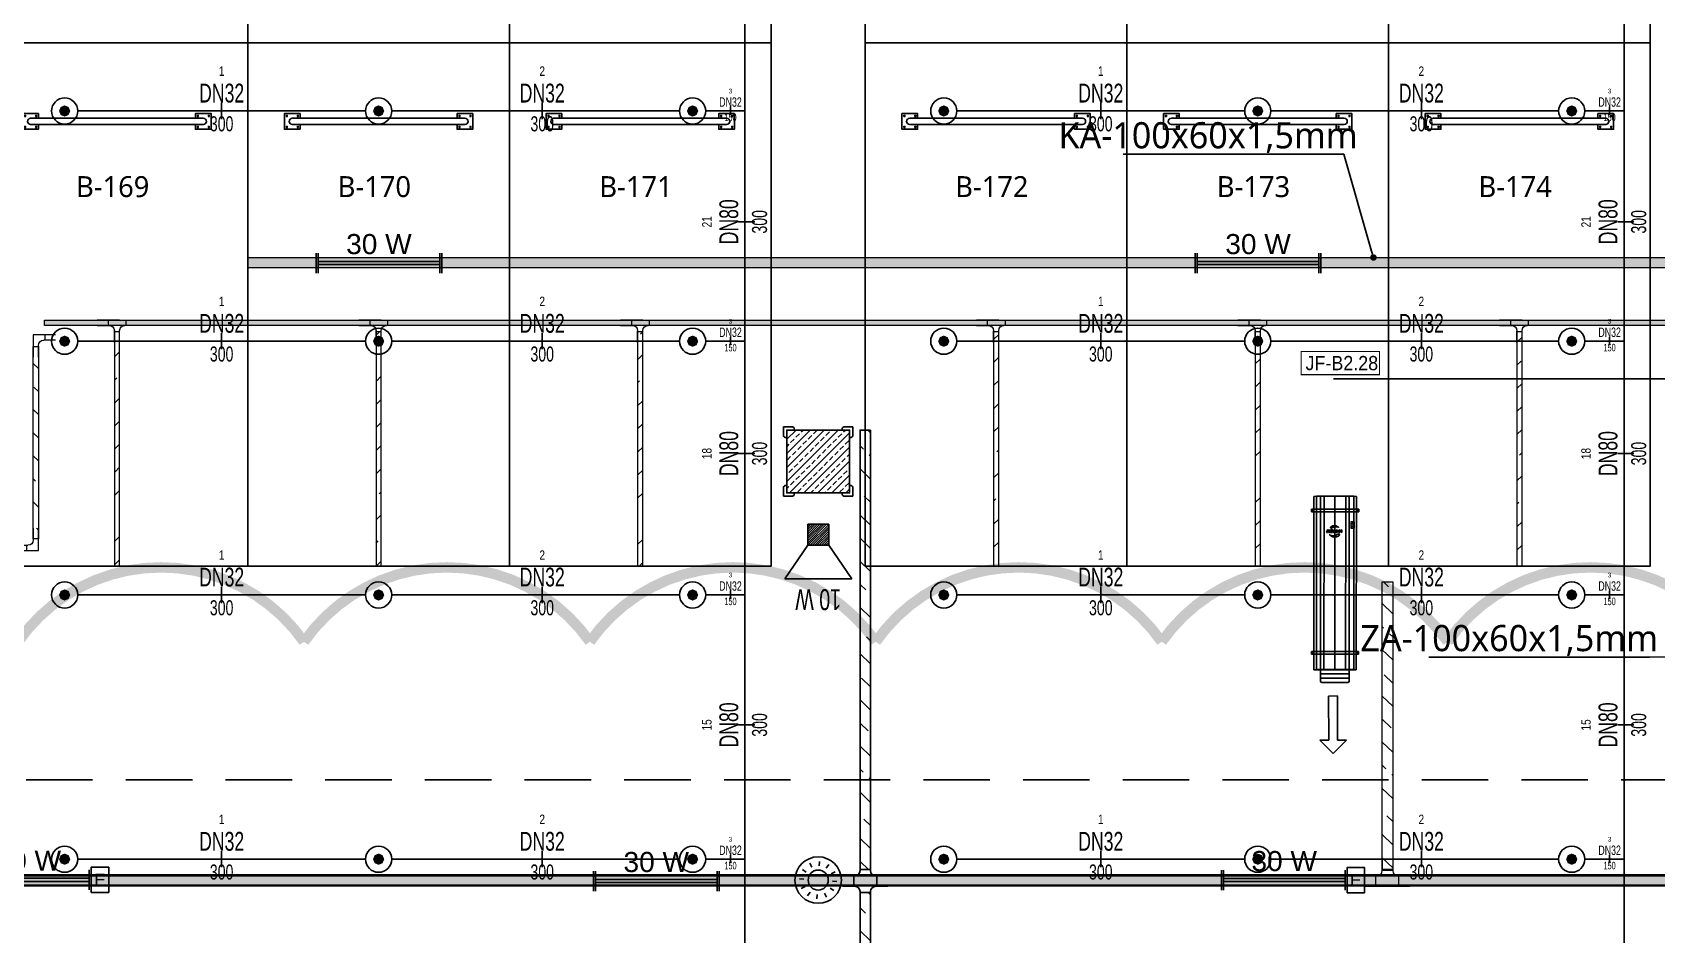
# Model space of a CAD drawing. Header units: millimetres. Extents: x -379292 to 1221486, y 92049 to 447512.
# Drawn here: x -157362 to -141845, y 236099 to 244719 of the extents above; entities that cross this region are included whole.
import ezdxf
from ezdxf import colors
from ezdxf.entities.mleader import LeaderData, LeaderLine
from ezdxf.enums import TextEntityAlignment as Align
from ezdxf.math import Vec2, Vec3

# ---------------------------------------------------------------- set-up
doc = ezdxf.new("R2010")
doc.units = ezdxf.units.MM
doc.linetypes.add('HIDDEN', pattern=[9.525, 6.35, -3.175])
for name, color, linetype in [('-M-YNGN-BORUID', 7, 'Continuous'), ('-M-YNGN-BORUUZUN', 7, 'Continuous'), ('-M-YNGN-BORUYUK', 7, 'Continuous'), ('-M-YNGN-SPR-YUK', 7, 'Continuous'), ('-M-YNGN-ZON2-CAP-', 7, 'Continuous'), ('-M-YNGN-ZON2-SPR-', 7, 'Continuous'), ('05_HATCH CONCRETE', 141, 'Continuous'), ('05_SYMBOL', 2, 'Continuous'), ('08_DEDECTOR FLASOR', 3, 'Continuous'), ('08_HORN', 4, 'Continuous'), ('08_LAMP', 4, 'Continuous'), ('08_LOUD SYSTEM', 4, 'Continuous'), ('202-A-Y-MahalAd', 141, 'Continuous'), ('AIR-J-U-355', 2, 'Continuous'), ('E_CT_ZA', 6, 'Continuous'), ('EYazı', 7, 'Continuous'), ('JF355', 2, 'Continuous')]:
    doc.layers.add(name, color=color, linetype=linetype)
doc.layers.add('-M-YNGN-SPR-CAPCIZGI', color=188, linetype='Continuous', plot=False)
for name, color, linetype, lineweight in [('-M-YNGN-ZON2', 4, 'SP', 30), ('Aironn-Kodlama', 7, 'Continuous', 0), ('E_CT_AYDINLATMA', 3, 'Continuous', 9), ('E_CT_KA', 4, 'Continuous', 9), ('E_CT_KIRMIZI', 1, 'Continuous', 9)]:
    doc.layers.add(name, color=color, linetype=linetype, lineweight=lineweight)
doc.styles.add('CIZGI', font='tahoma.ttf', dxfattribs={"width": 0.8, "oblique": 20})
doc.styles.add('HCAD', font='HCAD.SHX', dxfattribs={"width": 0.8, "height": 0.2})
doc.styles.add('PIPESIZE', font='hcad.shx', dxfattribs={"width": 0.8})
doc.styles.add('SPR-NOT', font='romans.shx')
doc.styles.get("Standard").update_dxf_attribs({"font": 'segoeuil.ttf'})
doc.styles.add('TR', font='tsimpali.shx', dxfattribs={"width": 0.7})
doc.styles.add('YAZI-2', font='arial.ttf', dxfattribs={"height": 2})
doc.linetypes.add('SP', pattern='A,2,-0.1,["SP",CIZGI,S=0.14,R=0.2,X=0,Y=-0.07],-0.255', length=2.355)

# ---------------------------------------------------------------- blocks, each defined once
blk = doc.blocks.new('202_Vida')
at = {"color": 0, "linetype": 'ByBlock', "ltscale": 0.2}
for points in [[(1, 0), (-1, 0)], [(0, 1), (0, -1)]]:
    blk.add_lwpolyline(points, dxfattribs=at)
at = {"color": 0, "linetype": 'ByBlock'}
for radius in [0.42, 0.23, 0.155]:
    blk.add_circle((0, 0), radius, dxfattribs=at)
blk = doc.blocks.new('202_Stoper')
at = {"color": 0, "linetype": 'ByBlock'}
for points in [[(-750, -30), (-750, -75), (-900, -75), (-900, 75), (-750, 75), (-750, 30)], [(750, -30), (750, -75), (900, -75), (900, 75), (750, 75), (750, 30)]]:
    blk.add_lwpolyline(points, dxfattribs=at)
blk.add_lwpolyline([(825, -30, 1), (825, 30), (-825, 30, 1), (-825, -30)], format="xyb", close=True, dxfattribs=at)
at = {"color": 0, "linetype": 'ByBlock', "yscale": 10, "zscale": 10, "rotation": 180}
for p, xscale in [((-877, 53), -10), ((-772, 53), 10), ((772, 53), -10), ((877, 53), 10)]:
    blk.add_blockref('202_Vida', p, dxfattribs=dict(at, xscale=xscale))
at = {"color": 0, "linetype": 'ByBlock', "yscale": 10, "zscale": 10}
for p, xscale in [((-877, -52), 10), ((-772, -52), -10), ((772, -52), 10), ((877, -52), -10)]:
    blk.add_blockref('202_Vida', p, dxfattribs=dict(at, xscale=xscale))
blk = doc.blocks.new('202_Mahalblok')
at = {"color": 0, "linetype": 'ByBlock', "flags": 128}
blk.add_lwpolyline([(0, 0), (0, 5000), (2500, 5000), (2500, 0)], close=True, dxfattribs=at)
at = {"color": 252}
blk.add_blockref('202_Stoper', (1250, 750), dxfattribs=at)
at = {"color": 0, "linetype": 'ByBlock', "ltscale": 25}
blk.add_attdef('MAHALNO', text='', height=200, dxfattribs=at).set_placement((1209, 1390), align=Align.BOTTOM_CENTER)
blk = doc.blocks.new('bariyer')
at = {"color": 8, "ltscale": 25}
blk.add_lwpolyline([(0, -70), (15, -70, 0.414214), (30, -55), (30, 30), (-55, 30, 0.414214), (-70, 15), (-70, 0), (0, 0)], format="xyb", close=True, dxfattribs=at)
blk = doc.blocks.new('OtoParkBodrumKatMimari')
at = {"layer": '05_HATCH CONCRETE'}
h = blk.add_hatch(dxfattribs=at)
h.set_pattern_fill('ANSI33', color=8, scale=15, angle=180, style=0)
h.set_pattern_definition([(225, (905000, -3e-07), (67.351921, -67.351921), []), (225, (904932.65, -3e-07), (67.351921, -67.351921), [47.625, -23.8125])])
h.paths.add_polyline_path([(96800, 140100), (96200, 140100), (96200, 139500), (96800, 139500)])
at = {"color": 5}
blk.add_lwpolyline([(96800, 140100), (96200, 140100), (96200, 139500), (96800, 139500)], close=True, dxfattribs=at)
at = {"layer": '05_SYMBOL', "color": 252, "linetype": 'HIDDEN', "ltscale": 100}
blk.add_lwpolyline([(17400, 138759, 0.414214), (19400, 136759), (128500, 136759, 0.414214), (130500, 138759), (130500, 148800, 0.414214), (128500, 150800), (19400, 150800, 0.414214), (17400, 148800), (17400, 138759)], format="xyb", dxfattribs=at)
at = {"layer": '05_SYMBOL', "color": 8, "xscale": -1}
blk.add_blockref('bariyer', (96200, 140100), dxfattribs=at)
at = {"layer": '05_SYMBOL', "color": 8}
blk.add_blockref('bariyer', (96800, 140100), dxfattribs=at)
at = {"layer": '05_SYMBOL', "color": 8, "rotation": 180}
blk.add_blockref('bariyer', (96200, 139500), dxfattribs=at)
at = {"layer": '05_SYMBOL', "color": 8, "xscale": -1, "rotation": 180}
blk.add_blockref('bariyer', (96800, 139500), dxfattribs=at)
at = {"layer": '202-A-Y-MahalAd', "color": 8, "ltscale": 25}
for p, values in [((88550, 143800), {'MAHALNO': 'B-125'}), ((91050, 143800), {'MAHALNO': 'B-124'}), ((93550, 143800), {'MAHALNO': 'B-123'}), ((96950, 143800), {'MAHALNO': 'B-122'}), ((99450, 143800), {'MAHALNO': 'B-121'}), ((101950, 143800), {'MAHALNO': 'B-120'})]:
    blk.add_blockref('202_Mahalblok', p, dxfattribs=at).add_auto_attribs(values)
ref = blk.add_blockref('202_Mahalblok', (88550, 143800), dxfattribs=dict(at, xscale=-1, rotation=180))
ref.add_attrib('MAHALNO', 'B-169', dxfattribs={"layer": '0', "color": 0, "linetype": 'ByBlock', "ltscale": 25, "height": 200}).set_placement((89759, 142267), align=Align.BOTTOM_CENTER)
ref = blk.add_blockref('202_Mahalblok', (91050, 143800), dxfattribs=dict(at, xscale=-1, rotation=180))
ref.add_attrib('MAHALNO', 'B-170', dxfattribs={"layer": '0', "color": 0, "linetype": 'ByBlock', "ltscale": 25, "height": 200}).set_placement((92259, 142267), align=Align.BOTTOM_CENTER)
ref = blk.add_blockref('202_Mahalblok', (93550, 143800), dxfattribs=dict(at, xscale=-1, rotation=180))
ref.add_attrib('MAHALNO', 'B-171', dxfattribs={"layer": '0', "color": 0, "linetype": 'ByBlock', "ltscale": 25, "height": 200}).set_placement((94759, 142267), align=Align.BOTTOM_CENTER)
ref = blk.add_blockref('202_Mahalblok', (96950, 143800), dxfattribs=dict(at, xscale=-1, rotation=180))
ref.add_attrib('MAHALNO', 'B-172', dxfattribs={"layer": '0', "color": 0, "linetype": 'ByBlock', "ltscale": 25, "height": 200}).set_placement((98159, 142267), align=Align.BOTTOM_CENTER)
ref = blk.add_blockref('202_Mahalblok', (99450, 143800), dxfattribs=dict(at, xscale=-1, rotation=180))
ref.add_attrib('MAHALNO', 'B-173', dxfattribs={"layer": '0', "color": 0, "linetype": 'ByBlock', "ltscale": 25, "height": 200}).set_placement((100659, 142267), align=Align.BOTTOM_CENTER)
ref = blk.add_blockref('202_Mahalblok', (101950, 143800), dxfattribs=dict(at, xscale=-1, rotation=180))
ref.add_attrib('MAHALNO', 'B-174', dxfattribs={"layer": '0', "color": 0, "linetype": 'ByBlock', "ltscale": 25, "height": 200}).set_placement((103159, 142267), align=Align.BOTTOM_CENTER)
blk = doc.blocks.new('SP-C-UP-12')
at = {"ltscale": 10}
blk.add_line((0, 0), (0, 0), dxfattribs=at)
at = {"color": 1, "linetype": 'Continuous'}
blk.add_circle((0, 0), 12.5, dxfattribs=at)
at = {"ltscale": 10}
for points in [[(-5.4, 0), (-3.8, 3.8), (-3.8, -3.8), (0, 5.4)], [(-3.8, -3.8), (0, 5.4), (0, -5.4), (3.8, 3.8)], [(0, -5.4), (3.8, 3.8), (3.8, -3.8), (5.4, 0)]]:
    blk.add_solid(points, dxfattribs=at)
at = {"layer": '-M-YNGN-SPR-YUK', "style": 'SPR-NOT', "width": 0.5, "flags": 9}
for tag, p in [('YUK', (0, 17.8)), ('CAP', (0, 14.4)), ('TIP', (0.2, 10.8))]:
    blk.add_attdef(tag, text='', height=2.5, dxfattribs=at).set_placement(p, align=Align.MIDDLE_CENTER)
blk = doc.blocks.new('SPRKL100')
at = {"layer": '-M-YNGN-SPR-CAPCIZGI'}
blk.add_line((0, 0.431), (0, -0.431), dxfattribs=at)
at = {"layer": '-M-YNGN-BORUID', "color": 0, "style": 'HCAD', "width": 0.8, "flags": 1}
blk.add_attdef('DIC', text='', height=0.4, dxfattribs=at).set_placement((0, -1.693), align=Align.CENTER)
at = {"layer": '-M-YNGN-BORUUZUN', "color": 0, "style": 'HCAD', "width": 0.7}
blk.add_attdef('BOY', text='', height=0.8, dxfattribs=at).set_placement((0, -1.08), align=Align.CENTER)
at = {"layer": '-M-YNGN-BORUYUK', "color": 6, "style": 'PIPESIZE', "width": 0.8}
blk.add_attdef('YUK', text='', height=0.5, dxfattribs=at).set_placement((0, 1.866), align=Align.CENTER)
at = {"color": 0, "style": 'PIPESIZE', "width": 0.7}
blk.add_attdef('CAP', text='', height=1, dxfattribs=at).set_placement((0, 0.45), align=Align.CENTER)
blk = doc.blocks.new('A$C69E5DB5D')
at = {"layer": '-M-YNGN-ZON2', "ltscale": 500}
for p, q in [((-4290.9, 3212.4), (-4290.9, -1882.6)), ((-3450.9, 3212.4), (-3450.9, -1882.6)), ((-4653.4, -75.1), (-4928.4, -75.1)), ((-4353.4, -75.1), (-4628.4, -75.1)), ((-4328.4, -75.1), (-4290.9, -75.1)), ((-3813.4, -75.1), (-4088.4, -75.1)), ((-3513.4, -75.1), (-3788.4, -75.1)), ((-3488.4, -75.1), (-3450.9, -75.1)), ((-4653.4, -295.1), (-4928.4, -295.1)), ((-4353.4, -295.1), (-4628.4, -295.1)), ((-4328.4, -295.1), (-4290.9, -295.1)), ((-3813.4, -295.1), (-4088.4, -295.1)), ((-3513.4, -295.1), (-3788.4, -295.1)), ((-3488.4, -295.1), (-3450.9, -295.1)), ((-4653.4, -537.6), (-4928.4, -537.6)), ((-4353.4, -537.6), (-4628.4, -537.6)), ((-4328.4, -537.6), (-4290.9, -537.6)), ((-3813.4, -537.6), (-4088.4, -537.6)), ((-3513.4, -537.6), (-3788.4, -537.6)), ((-3488.4, -537.6), (-3450.9, -537.6)), ((-4653.4, -790.1), (-4928.4, -790.1)), ((-4353.4, -790.1), (-4628.4, -790.1)), ((-4328.4, -790.1), (-4290.9, -790.1)), ((-3813.4, -790.1), (-4088.4, -790.1)), ((-3513.4, -790.1), (-3788.4, -790.1)), ((-3488.4, -790.1), (-3450.9, -790.1))]:
    blk.add_line(p, q, dxfattribs=at)
at = {"layer": '-M-YNGN-ZON2-CAP-'}
for p, xscale, yscale, zscale, values in [((-4790.9, -75.1), 18, 18, 18, {'YUK': '1', 'CAP': 'DN32', 'BOY': '300'}), ((-4484.6, -75.1), 18, 18, 18, {'YUK': '2', 'CAP': 'DN32', 'BOY': '300'}), ((-3950.9, -75.1), 18, 18, 18, {'YUK': '1', 'CAP': 'DN32', 'BOY': '300'}), ((-3644.6, -75.1), 18, 18, 18, {'YUK': '2', 'CAP': 'DN32', 'BOY': '300'}), ((-4304.7, -75.1), 9, 9, 9, {'YUK': '3', 'CAP': 'DN32', 'BOY': '150'}), ((-3464.7, -75.1), 9, 9, 9, {'YUK': '3', 'CAP': 'DN32', 'BOY': '150'}), ((-4790.9, -295.1), 18, 18, 18, {'YUK': '1', 'CAP': 'DN32', 'BOY': '300'}), ((-4484.6, -295.1), 18, 18, 18, {'YUK': '2', 'CAP': 'DN32', 'BOY': '300'}), ((-3950.9, -295.1), 18, 18, 18, {'YUK': '1', 'CAP': 'DN32', 'BOY': '300'}), ((-3644.6, -295.1), 18, 18, 18, {'YUK': '2', 'CAP': 'DN32', 'BOY': '300'}), ((-4304.7, -295.1), 9, 9, 9, {'YUK': '3', 'CAP': 'DN32', 'BOY': '150'}), ((-3464.7, -295.1), 9, 9, 9, {'YUK': '3', 'CAP': 'DN32', 'BOY': '150'}), ((-4790.9, -537.6), 18, 18, 18, {'YUK': '1', 'CAP': 'DN32', 'BOY': '300'}), ((-4484.6, -537.6), 18, 18, 18, {'YUK': '2', 'CAP': 'DN32', 'BOY': '300'}), ((-3950.9, -537.6), 18, 18, 18, {'YUK': '1', 'CAP': 'DN32', 'BOY': '300'}), ((-3644.6, -537.6), 18, 18, 18, {'YUK': '2', 'CAP': 'DN32', 'BOY': '300'}), ((-4304.7, -537.6), 9, 9, 9, {'YUK': '3', 'CAP': 'DN32', 'BOY': '150'}), ((-3464.7, -537.6), 9, 9, 9, {'YUK': '3', 'CAP': 'DN32', 'BOY': '150'}), ((-4790.9, -790.1), 18, 18, 18, {'YUK': '1', 'CAP': 'DN32', 'BOY': '300'}), ((-4484.6, -790.1), 18, 18, 18, {'YUK': '2', 'CAP': 'DN32', 'BOY': '300'}), ((-3950.9, -790.1), 18, 18, 18, {'YUK': '1', 'CAP': 'DN32', 'BOY': '300'}), ((-3644.6, -790.1), 18, 18, 18, {'YUK': '2', 'CAP': 'DN32', 'BOY': '300'}), ((-4304.7, -790.1), 9, 9, 9, {'YUK': '3', 'CAP': 'DN32', 'BOY': '150'}), ((-3464.7, -790.1), 9, 9, 9, {'YUK': '3', 'CAP': 'DN32', 'BOY': '150'})]:
    blk.add_blockref('SPRKL100', p, dxfattribs=dict(at, xscale=xscale, yscale=yscale, zscale=zscale)).add_auto_attribs(values)
at = {"layer": '-M-YNGN-ZON2-CAP-', "xscale": 18.00000000000004, "yscale": 18.00000000000004, "zscale": 18.00000000000004, "rotation": 90}
for p, values in [((-4289.2, -181), {'YUK': '21', 'CAP': 'DN80', 'BOY': '300'}), ((-3449.2, -181), {'YUK': '21', 'CAP': 'DN80', 'BOY': '300'}), ((-4289.2, -402.5), {'YUK': '18', 'CAP': 'DN80', 'BOY': '300'}), ((-3449.2, -402.5), {'YUK': '18', 'CAP': 'DN80', 'BOY': '300'}), ((-4289.2, -661.8), {'YUK': '15', 'CAP': 'DN80', 'BOY': '300'}), ((-3449.2, -661.8), {'YUK': '15', 'CAP': 'DN80', 'BOY': '300'})]:
    blk.add_blockref('SPRKL100', p, dxfattribs=at).add_auto_attribs(values)
at = {"layer": '-M-YNGN-ZON2-SPR-'}
for p in [(-4940.9, -75.1), (-4640.9, -75.1), (-4340.9, -75.1), (-4100.9, -75.1), (-3800.9, -75.1), (-3500.9, -75.1), (-4940.9, -295.1), (-4640.9, -295.1), (-4340.9, -295.1), (-4100.9, -295.1), (-3800.9, -295.1), (-3500.9, -295.1), (-4940.9, -537.6), (-4640.9, -537.6), (-4340.9, -537.6), (-4100.9, -537.6), (-3800.9, -537.6), (-3500.9, -537.6), (-4940.9, -790.1), (-4640.9, -790.1), (-4340.9, -790.1), (-4100.9, -790.1), (-3800.9, -790.1), (-3500.9, -790.1)]:
    blk.add_blockref('SP-C-UP-12', p, dxfattribs=at)
blk = doc.blocks.new('*U621')
h = blk.add_hatch()
h.set_pattern_fill('ANSI33', color=0, scale=50, angle=1, style=0)
h.paths.add_polyline_path([(-6645, 100), (26845, 100), (26845, 0), (-6645, 0)])
at = {"color": 0}
blk.add_lwpolyline([(-6645, 100), (26845, 100), (26845, 0), (-6645, 0)], close=True, dxfattribs=at)
at = {"ltscale": 25, "flags": 1}
for tag, p in [('YUKSEKLIK', (-229, -149)), ('KALINLIK', (-229, -213))]:
    blk.add_attdef(tag, p, '', height=50, dxfattribs=at)
blk = doc.blocks.new('*U653')
h = blk.add_hatch()
h.set_pattern_fill('ANSI33', color=0, scale=50, angle=1, style=0)
h.paths.add_polyline_path([(-115024, 100), (-249, 100), (-249, 0), (-115024, 0)])
at = {"color": 0}
blk.add_lwpolyline([(-115024, 100), (-249, 100), (-249, 0), (-115024, 0)], close=True, dxfattribs=at)
at = {"ltscale": 25, "flags": 1}
for tag, p in [('YUKSEKLIK', (-229, -149)), ('KALINLIK', (-229, -213))]:
    blk.add_attdef(tag, p, '', height=50, dxfattribs=at)
blk = doc.blocks.new('*U763')
h = blk.add_hatch()
h.set_pattern_fill('ANSI33', color=0, scale=50, angle=1, style=0)
h.paths.add_polyline_path([(-1851, 50), (40368, 50), (40368, 0), (-1851, 0)])
at = {"color": 0}
blk.add_lwpolyline([(-1851, 50), (40368, 50), (40368, 0), (-1851, 0)], close=True, dxfattribs=at)
at = {"ltscale": 25, "flags": 1}
for tag, p in [('YUKSEKLIK', (-229, -149)), ('KALINLIK', (-229, -213))]:
    blk.add_attdef(tag, p, '', height=50, dxfattribs=at)
blk = doc.blocks.new('*U784')
h = blk.add_hatch()
h.set_pattern_fill('ANSI33', color=0, scale=50, angle=1, style=0)
h.paths.add_polyline_path([(-1273, 50), (567, 50), (567, 0), (-1273, 0)])
at = {"color": 0}
blk.add_lwpolyline([(-1273, 50), (567, 50), (567, 0), (-1273, 0)], close=True, dxfattribs=at)
at = {"ltscale": 25, "flags": 1}
for tag, p in [('YUKSEKLIK', (-229, -149)), ('KALINLIK', (-229, -213))]:
    blk.add_attdef(tag, p, '', height=50, dxfattribs=at)
blk = doc.blocks.new('*U291')
at = {"color": 0}
for p, q in [((0, 0), (0, 214)), ((0, 214), (214, 214)), ((214, 164), (100, 164)), ((110, 214), (110, 164)), ((0, 104), (50, 104)), ((50, 0), (50, 114))]:
    blk.add_line(p, q, dxfattribs=at)
blk.add_arc((100, 114), 50, 90, 180, dxfattribs=at)
blk = doc.blocks.new('*U292')
at = {"color": 0}
for p, q in [((0, 0), (0, 214)), ((0, 214), (214, 214)), ((214, 164), (100, 164)), ((110, 214), (110, 164)), ((0, 104), (50, 104)), ((50, 0), (50, 114))]:
    blk.add_line(p, q, dxfattribs=at)
blk.add_arc((100, 114), 50, 90, 180, dxfattribs=at)
blk = doc.blocks.new('*U841')
h = blk.add_hatch()
h.set_pattern_fill('ANSI33', color=0, scale=50, angle=1, style=0)
h.paths.add_polyline_path([(-4231, 100), (-51, 100), (-51, 0), (-4231, 0)])
at = {"color": 0}
blk.add_lwpolyline([(-4231, 100), (-51, 100), (-51, 0), (-4231, 0)], close=True, dxfattribs=at)
at = {"ltscale": 25, "flags": 1}
for tag, p in [('YUKSEKLIK', (-229, -149)), ('KALINLIK', (-229, -213))]:
    blk.add_attdef(tag, p, '', height=50, dxfattribs=at)
blk = doc.blocks.new('*U847')
h = blk.add_hatch()
h.set_pattern_fill('ANSI33', color=0, scale=50, angle=1, style=0)
h.paths.add_polyline_path([(-4048, 100), (151, 100), (151, 0), (-4048, 0)])
at = {"color": 0}
blk.add_lwpolyline([(-4048, 100), (151, 100), (151, 0), (-4048, 0)], close=True, dxfattribs=at)
at = {"ltscale": 25, "flags": 1}
for tag, p in [('YUKSEKLIK', (-229, -149)), ('KALINLIK', (-229, -213))]:
    blk.add_attdef(tag, p, '', height=50, dxfattribs=at)
blk = doc.blocks.new('*U356')
at = {"color": 0}
for p, q in [((0, 428), (0, 314)), ((0, 324), (100, 324)), ((100, 428), (100, 314)), ((-164, 264), (-50, 264)), ((-164, 164), (-50, 164)), ((-60, 264), (-60, 164)), ((264, 264), (150, 264)), ((264, 164), (150, 164)), ((160, 264), (160, 164)), ((0, 0), (0, 114)), ((0, 104), (100, 104)), ((100, 0), (100, 114))]:
    blk.add_line(p, q, dxfattribs=at)
for centre, start, end in [((-50, 314), 270, 0), ((150, 314), 180, 270), ((-50, 114), 0, 90), ((150, 114), 90, 180)]:
    blk.add_arc(centre, 50, start, end, dxfattribs=at)
blk = doc.blocks.new('*U984')
h = blk.add_hatch()
h.set_pattern_fill('ANSI33', color=0, scale=50, angle=1, style=0)
h.paths.add_polyline_path([(-55947, 100), (-770, 100), (-770, 0), (-55947, 0)])
at = {"color": 0}
blk.add_lwpolyline([(-55947, 100), (-770, 100), (-770, 0), (-55947, 0)], close=True, dxfattribs=at)
at = {"ltscale": 25, "flags": 1}
for tag, p in [('YUKSEKLIK', (-229, -149)), ('KALINLIK', (-229, -213))]:
    blk.add_attdef(tag, p, '', height=50, dxfattribs=at)
blk = doc.blocks.new('*U986')
h = blk.add_hatch()
h.set_pattern_fill('ANSI33', color=0, scale=50, angle=1, style=0)
h.paths.add_polyline_path([(7487, 100), (10246, 100), (10246, 0), (7487, 0)])
at = {"color": 0}
blk.add_lwpolyline([(7487, 100), (10246, 100), (10246, 0), (7487, 0)], close=True, dxfattribs=at)
at = {"ltscale": 25, "flags": 1}
for tag, p in [('YUKSEKLIK', (-229, -149)), ('KALINLIK', (-229, -213))]:
    blk.add_attdef(tag, p, '', height=50, dxfattribs=at)
blk = doc.blocks.new('*U483')
at = {"color": 0}
for p, q in [((264, 264), (-164, 264)), ((-164, 164), (-50, 164)), ((-60, 264), (-60, 164)), ((0, 264), (264, 264)), ((264, 164), (150, 164)), ((160, 264), (160, 164)), ((0, 0), (0, 114)), ((0, 104), (100, 104)), ((100, 0), (100, 114))]:
    blk.add_line(p, q, dxfattribs=at)
for centre, start, end in [((-50, 114), 0, 90), ((150, 114), 90, 180)]:
    blk.add_arc(centre, 50, start, end, dxfattribs=at)
blk = doc.blocks.new('_DOT')
at = {"color": 0, "linetype": 'ByBlock'}
blk.add_line((-0.5, 0), (-1, 0), dxfattribs=at)
at = {"color": 0, "linetype": 'ByBlock', "const_width": 0.5}
blk.add_lwpolyline([(-0.25, 0, 1), (0.25, 0, 1)], format="xyb", close=True, dxfattribs=at)
blk = doc.blocks.new('40 W SIVA ÜSTÜ ETANJ LED 50')
at = {"layer": '08_LAMP'}
for p, q in [((-625, -100), (-625, 100)), ((-605, -100), (-605, 100)), ((-605, 15), (605, 15)), ((605, -100), (605, 100)), ((625, -100), (625, 100)), ((-605, -15), (605, -15))]:
    blk.add_line(p, q, dxfattribs=at)
at = {"layer": '08_LAMP', "color": 2, "style": 'YAZI-2'}
blk.add_text('30 W', height=200, dxfattribs=at).set_placement((0, 90), align=Align.CENTER)
blk = doc.blocks.new('40 W SIVA ÜSTÜ ETANJ LED 50--')
at = {"layer": '08_LAMP'}
for p, q in [((-625, -100), (-625, 100)), ((-605, -100), (-605, 100)), ((-605, 15), (605, 15)), ((605, -100), (605, 100)), ((625, -100), (625, 100)), ((-605, -15), (605, -15))]:
    blk.add_line(p, q, dxfattribs=at)
at = {"layer": '08_LAMP', "color": 2, "style": 'YAZI-2'}
blk.add_text('30 W', height=200, dxfattribs=at).set_placement((0, 90), align=Align.CENTER)
blk = doc.blocks.new('40 W SIVA ÜSTÜ ETANJ LED E 50')
at = {"layer": '08_LAMP'}
for p, q in [((-625, -100), (-625, 100)), ((-605, -100), (-605, 100)), ((-605, 15), (605, 15)), ((605, -100), (605, 100)), ((625, -100), (625, 100)), ((-605, -15), (605, -15))]:
    blk.add_line(p, q, dxfattribs=at)
blk.add_lwpolyline([(625, -125), (800, -125), (800, 125), (625, 125)], close=True, dxfattribs=at)
at = {"layer": '08_LAMP', "color": 2, "style": 'YAZI-2'}
blk.add_text('30 W', height=200, dxfattribs=at).set_placement((0, 90), align=Align.CENTER)
blk.add_text('E', height=125, dxfattribs=at).set_placement((713, 0), align=Align.MIDDLE)
blk = doc.blocks.new('KORNA ORT TAVAN')
at = {"layer": '08_HORN', "color": 3}
for p, q in [((-60, 124), (-79, 162)), ((10, 137), (13, 179)), ((-137, 10), (-179, 13)), ((-114, 77), (-149, 101)), ((77, 114), (101, 149)), ((124, 60), (162, 79)), ((-124, -60), (-162, -79)), ((-77, -114), (-101, -149)), ((-10, -137), (-13, -179)), ((60, -124), (79, -162)), ((114, -77), (149, -101)), ((137, -10), (179, -13))]:
    blk.add_line(p, q, dxfattribs=at)
at = {"layer": '08_HORN', "color": 1}
for major_axis, start_param, end_param in [((0, 222), 4.712358, 10.995543), ((0, 95.8), -1.570763777940356, 4.712421529239229)]:
    blk.add_ellipse((0, 0), major_axis=major_axis, ratio=1, start_param=start_param, end_param=end_param, dxfattribs=at)
blk = doc.blocks.new('15 W HORN 100_HARİCİ TİP')
at = {"layer": '08_LOUD SYSTEM'}
h = blk.add_hatch(dxfattribs=at)
h.set_pattern_fill('ANSI31', color=2, scale=4.8)
h.set_pattern_definition([(45, (-341645.439, -380325.335), (-10.77630735, 10.77630735), [])])
h.paths.add_polyline_path([(-100, 0), (100, 0), (100, 200), (-100, 200)])
at = {"layer": '08_LOUD SYSTEM', "ltscale": 2}
for p, q in [((-320, 520), (320, 520)), ((-100, 200), (-320, 520)), ((100, 200), (320, 520))]:
    blk.add_line(p, q, dxfattribs=at)
at = {"layer": '08_LOUD SYSTEM'}
blk.add_lwpolyline([(100, 0), (100, 200), (-100, 200), (-100, 0)], close=True, dxfattribs=at)
at = {"layer": '08_LOUD SYSTEM', "color": 2, "ltscale": 2, "style": 'TR', "width": 0.7}
blk.add_text('10 W', height=200, dxfattribs=at).set_placement((0, 620), align=Align.CENTER)
blk = doc.blocks.new('ju355')
at = {"layer": 'AIR-J-U-355', "color": 2, "linetype": 'Continuous'}
for p, q in [((82.7, 20.1), (-82.9, 20.1)), ((-82.9, 20.1), (-82.9, -20.5)), ((-68.1, -18.3), (-68, 22.3)), ((-68.1, -22.7), (-68, 22.3)), ((-65.3, 22.3), (-68, 22.3)), ((-65.3, 22.3), (-68, 22.3)), ((-65.3, -22.7), (-65.3, 22.3)), ((70.7, 22.2), (68, 22.3)), ((68, -22.8), (68, 22.3)), ((70.7, -22.8), (70.7, 22.2)), ((-94.8, 12.9), (-94.9, 12.8)), ((-94.9, 12.8), (-94.9, 12.7)), ((-94.9, 12.7), (-94.9, -12.5)), ((-94.7, 13.3), (-94.8, 13.2)), ((-94.8, 13.2), (-94.8, 13.1)), ((-94.8, 13.1), (-94.8, 13)), ((-94.8, 13), (-94.8, 12.9)), ((-94.6, 13.5), (-94.7, 13.4)), ((-94.7, 13.4), (-94.7, 13.3)), ((-94.5, 13.6), (-94.6, 13.5)), ((-94.4, 13.7), (-94.5, 13.6)), ((-94.5, 13.6), (-94.5, 13.6)), ((-94.3, 13.7), (-94.4, 13.7)), ((-94.2, 13.8), (-94.3, 13.7)), ((-94.1, 13.8), (-94.2, 13.8)), ((-94, 13.8), (-94.1, 13.8)), ((-94.1, 13.8), (-94.1, 13.8)), ((-92.6, 13.8), (-94, 13.8)), ((-92.6, 13.8), (-94, 13.8)), ((-92.6, 13.8), (-94, 13.8)), ((-92.6, 13.8), (-93.9, 13.8)), ((-92.6, 13.8), (-93.9, 13.8)), ((-92.6, 13.8), (-93.9, 13.8)), ((-82.9, 13.8), (-92.6, 13.8)), ((-90.9, -13.6), (-90.9, 13.8)), ((-90.9, -13.6), (-90.9, 13.8)), ((-90.9, -13.6), (-90.9, 13.8)), ((-86.8, -13.6), (-86.8, 13.9)), ((82.7, 13.6), (-82.7, 13.8)), ((-82.7, 10.5), (82.9, 10.3)), ((82.7, 0), (-82.7, 0)), ((48.3, 3.6), (50.7, 3.6)), ((48.4, 2.9), (48.3, 3.6)), ((48.4, 7.2), (48.4, 7.9)), ((48.4, 7.9), (50.7, 6.9)), ((48.8, 7), (48.4, 7.2)), ((50.7, 6.2), (48.4, 5.2)), ((48.4, 5.9), (48.8, 6.1)), ((48.4, 5.2), (48.4, 5.9)), ((48.4, 4.9), (50.7, 4.9)), ((48.4, 4.2), (48.4, 4.9)), ((50.7, 4.2), (48.4, 4.2)), ((48.4, 2.2), (49.3, 2.9)), ((49.3, 2.9), (48.4, 2.9)), ((49.3, 2.2), (48.4, 1.4)), ((48.4, 1.4), (48.4, 2.2)), ((48.8, 6.1), (48.8, 7)), ((49.2, 6.8), (49.9, 6.6)), ((49.2, 6.3), (49.2, 6.8)), ((49.9, 6.6), (49.2, 6.3)), ((49.7, 2.6), (49.7, 2.9)), ((49.7, 2.9), (50.2, 2.9)), ((49.9, 1.6), (49.9, 1.6)), ((50.2, 2.9), (50.2, 2.6)), ((50.7, 6.9), (50.7, 6.2)), ((50.7, 4.9), (50.7, 4.2)), ((50.7, 3.6), (50.7, 2.3)), ((-94.9, -12.5), (-94.9, -12.6)), ((-94.9, -12.6), (-94.9, -12.7)), ((-94.9, -12.7), (-94.8, -12.8)), ((-94.8, -12.8), (-94.8, -12.9)), ((-94.8, -12.9), (-94.8, -13)), ((-94.8, -13), (-94.7, -13.1)), ((-94.7, -13.1), (-94.7, -13.2)), ((-94.7, -13.2), (-94.6, -13.3)), ((-94.6, -13.3), (-94.5, -13.4)), ((-94.5, -13.4), (-94.5, -13.4)), ((-94.5, -13.4), (-94.4, -13.5)), ((-94.4, -13.5), (-94.3, -13.5)), ((-94.3, -13.5), (-94.2, -13.6)), ((-94.2, -13.6), (-94.2, -13.6)), ((-94.2, -13.6), (-94.1, -13.6)), ((-94.1, -13.6), (-94, -13.6)), ((-94, -13.6), (-92.6, -13.6)), ((-94, -13.6), (-92.6, -13.6)), ((-94, -13.6), (-92.6, -13.6)), ((-93.9, -13.6), (-92.6, -13.6)), ((-93.9, -13.6), (-92.6, -13.6)), ((-93.9, -13.6), (-92.6, -13.6)), ((-92.6, -13.6), (-82.9, -13.6)), ((82.9, -10.4), (-82.7, -10.3)), ((-82.6, -13.6), (82.7, -13.7)), ((48.3, -1.7), (50.7, -1.7)), ((48.3, -2.1), (48.3, -1.7)), ((50, -2.1), (48.3, -2.1)), ((48.3, -4.4), (50.7, -4.4)), ((48.3, -4.8), (48.3, -4.4)), ((50, -4.8), (48.3, -4.8)), ((48.4, -3.8), (50, -2.1)), ((48.4, -4), (48.4, -3.8)), ((50.7, -4), (48.4, -4)), ((48.4, -6.5), (50, -4.8)), ((48.4, -6.7), (48.4, -6.5)), ((50.7, -6.8), (48.4, -6.7)), ((50.7, -1.9), (49, -3.6)), ((49, -3.6), (50.7, -3.7)), ((50.7, -4.7), (49, -6.4)), ((49, -6.4), (50.7, -6.4)), ((50.7, -1.7), (50.7, -1.9)), ((50.7, -4.4), (50.7, -4.7)), ((50.7, -6.4), (50.7, -6.8)), ((50.8, -1.4), (50.8, -1.8)), ((82.7, -20.6), (-82.9, -20.5)), ((-65.3, -22.7), (-68.1, -22.7)), ((70.7, -22.8), (68, -22.8))]:
    blk.add_line(p, q, dxfattribs=at)
at = {"layer": 'AIR-J-U-355', "color": 2, "lineweight": 13, "ltscale": 0.005}
for p, q in [((82.7, -20.6), (82.7, 20.1)), ((58.5, -15.3), (52.4, -15.3)), ((52.4, -15.3), (52.4, -18.9)), ((58.5, -18.9), (58.5, -15.3)), ((52.4, -18.9), (58.5, -18.9))]:
    blk.add_line(p, q, dxfattribs=at)
at = {"layer": 'AIR-J-U-355', "color": 2}
for p, q in [((-150.2, 14.3), (-162.9, 1.6)), ((-150.1, -11), (-162.9, 1.6)), ((-150.2, 5.9), (-150.2, 14.3)), ((-108, 6.1), (-150.2, 5.9)), ((-108, 6.1), (-107.9, -2.4)), ((-107.9, -2.4), (-150.2, -2.6)), ((-150.1, -11), (-150.2, -2.6))]:
    blk.add_line(p, q, dxfattribs=at)
at = {"layer": 'AIR-J-U-355', "color": 2, "linetype": 'Continuous'}
for centre, radius in [((-66.7, 21.3), 0.354), ((-66.7, 21.3), 0.354), ((69.3, 21.2), 0.354), ((-66.7, -21.6), 0.354), ((-66.7, -21.6), 0.354), ((54, -17.1), 0.599), ((54, -17.1), 0.599), ((57, -17.1), 0.599), ((57, -17.1), 0.599), ((69.3, -21.7), 0.354), ((69.3, -21.7), 0.354)]:
    blk.add_circle(centre, radius, dxfattribs=at)
for centre, radius, start, end in [((50, 2.3), 0.645, 184.0636, 262.3259), ((49.9, 2.6), 0.274, 177.3972, 357.3972), ((50, 2.3), 0.72, 262.3259, 356.7067)]:
    blk.add_arc(centre, radius, start, end, dxfattribs=at)
at = {"layer": 'AIR-J-U-355', "color": 2, "linetype": 'Continuous', "extrusion": (0, 0, -1)}
for major_axis, ratio in [((-0.01, -1.36), 0.908445), ((0.006, 0.985), 0.934933)]:
    blk.add_ellipse((49.5, -0.1), major_axis=major_axis, ratio=ratio, dxfattribs=at)
at = {"layer": 'AIR-J-U-355', "color": 2, "linetype": 'Continuous'}
for points, knots in [([(46.1, 5), (46.1, 5), (46.1, 5), (46.1, 5), (46.2, 5), (46.2, 5), (46.2, 5), (46.2, 5), (46.2, 5), (46.2, 5), (46.2, 5), (46.1, 4.9), (46.1, 4.8), (45.9, 4.6), (45.7, 4.3), (45.6, 4), (45.4, 3.7), (45.3, 3.1), (45.1, 2.4), (45, 1.7), (45.1, 0.8), (45.4, -0.1), (45.8, -1), (46.2, -1.8), (46.5, -2.4), (46.6, -2.8), (46.7, -3.2), (46.8, -3.6), (46.7, -4), (46.5, -4.3), (46.2, -4.3), (45.8, -4.3), (45.4, -4), (45.1, -3.6), (44.7, -3), (44.3, -2.1), (44, -0.9), (44, 0.2), (44, 1.3), (44.2, 2.1), (44.5, 2.9), (44.9, 3.6), (45.3, 4.2), (45.6, 4.6), (45.9, 4.8), (46, 4.9), (46.1, 5), (46.1, 5)], [0, 0, 0, 0, 0.001347, 0.00172, 0.002023, 0.002244, 0.002452, 0.002667, 0.002909, 0.00347, 0.004196, 0.005682, 0.009311, 0.025522, 0.043378, 0.057014, 0.067583, 0.10026, 0.136315, 0.170769, 0.211631, 0.252886, 0.304984, 0.357144, 0.377587, 0.398124, 0.41882, 0.439365, 0.455344, 0.470785, 0.486346, 0.502438, 0.525763, 0.549141, 0.572313, 0.626971, 0.689072, 0.751245, 0.792637, 0.834146, 0.875615, 0.910287, 0.945553, 0.97619, 0.989254, 0.994701, 1, 1, 1, 1]), ([(52.5, 3.6), (52.6, 3.7), (52.6, 3.8), (52.7, 3.9), (52.9, 4), (53.2, 4.1), (53.5, 4), (53.7, 3.7), (54, 3.4), (54.3, 2.9), (54.6, 2.2), (54.8, 1.3), (54.8, 0.4), (54.8, -0.5), (54.6, -1.4), (54.2, -2.2), (53.9, -2.8), (53.5, -3.2), (53.2, -3.4), (53.1, -3.5)], [0, 0, 0, 0, 0.0168256, 0.0323617, 0.0637267, 0.0873303, 0.1103993, 0.1581358, 0.2050378, 0.2514942, 0.3451779, 0.4385235, 0.532065, 0.625912, 0.7301372, 0.8352318, 0.8905608, 0.9450754, 1, 1, 1, 1]), ([(53.1, -3.5), (53.2, -3.3), (53.5, -2.8), (53.8, -2), (53.9, -1.1), (53.9, -0.3), (53.7, 0.6), (53.3, 1.4), (53, 2.1), (52.7, 2.6), (52.6, 3), (52.5, 3.3), (52.5, 3.5), (52.5, 3.6)], [0, 0, 0, 0, 0.112581, 0.224936, 0.337491, 0.449603, 0.562299, 0.686336, 0.807829, 0.865935, 0.925918, 0.967783, 1, 1, 1, 1])]:
    blk.add_open_spline(points, degree=3, knots=knots, dxfattribs=at)
blk = doc.blocks.new('DZFDGHFÜ')
at = {"layer": 'JF355'}
blk.add_lwpolyline([(24084.4, 6568.3), (24119.9, 6568.3), (24119.9, 6402.7), (24084.4, 6402.7), (24084.4, 6568.3)], dxfattribs=at)
at = {"layer": 'AIR-J-U-355', "rotation": 270}
blk.add_blockref('ju355', (24102.4, 6485.6), dxfattribs=at)
blk = doc.blocks.new('*U545')
h = blk.add_hatch()
h.set_pattern_fill('ANSI33', color=0, scale=50, angle=1, style=0)
h.paths.add_polyline_path([(-2601, 50), (-361, 50), (-361, 0), (-2601, 0)])
at = {"color": 0}
blk.add_lwpolyline([(-2601, 50), (-361, 50), (-361, 0), (-2601, 0)], close=True, dxfattribs=at)
at = {"ltscale": 25, "flags": 1}
for tag, p in [('YUKSEKLIK', (-229, -149)), ('KALINLIK', (-229, -213))]:
    blk.add_attdef(tag, p, '', height=50, dxfattribs=at)
blk = doc.blocks.new('*U127')
at = {"color": 0}
for p, q in [((214, 214), (-164, 214)), ((-164, 164), (-50, 164)), ((-60, 214), (-60, 164)), ((0, 214), (214, 214)), ((214, 164), (100, 164)), ((110, 214), (110, 164)), ((0, 0), (0, 114)), ((0, 104), (50, 104)), ((50, 0), (50, 114))]:
    blk.add_line(p, q, dxfattribs=at)
for centre, start, end in [((-50, 114), 0, 90), ((100, 114), 90, 180)]:
    blk.add_arc(centre, 50, start, end, dxfattribs=at)

msp = doc.modelspace()

# ---------------------------------------------------------------- block references
at = {"color": 8}
msp.add_blockref('OtoParkBodrumKatMimari', (-246354.8, 100818.8), dxfattribs=at)

# ---------------------------------------------------------------- next in the draw order: linework, layer by layer
at = {"ltscale": 25}
msp.add_line((-144932.3, 241408.8), (-114737.1, 241408.8), dxfattribs=at)
at = {"color": 30, "const_width": 100}
msp.add_lwpolyline([(-176623.5, 238896.3, -0.5205671), (-173891.6, 238896.3, -0.5205671), (-171159.7, 238896.3, -0.5205671), (-168427.8, 238896.3, -0.5205671), (-165695.9, 238896.3, -0.5205671), (-162964, 238896.3, -0.5205671), (-160232.1, 238896.3, -0.5205671), (-157500.2, 238896.3, -0.5205671), (-154768.3, 238896.3, -0.5205671), (-152036.4, 238896.3, -0.5205671), (-149304.5, 238896.3, -0.5205671), (-146572.7, 238896.3, -0.5205671), (-143840.8, 238896.3, -0.5205671), (-141108.9, 238896.3, -0.5205671)], format="xyb", dxfattribs=at)
at = {"layer": 'Aironn-Kodlama', "color": 7, "const_width": 10}
msp.add_lwpolyline([(-145240.5, 241668.9), (-145240.5, 241448.9), (-144490.5, 241448.9), (-144490.5, 241668.9)], close=True, dxfattribs=at)

# ---------------------------------------------------------------- next in the draw order: block references
at = {"layer": '-M-YNGN-ZON2', "ltscale": 25, "xscale": 10, "yscale": 10, "zscale": 10}
msp.add_blockref('A$C69E5DB5D', (-107645.9, 244719.5), dxfattribs=at)
at = {"layer": '08_DEDECTOR FLASOR'}
msp.add_blockref('KORNA ORT TAVAN', (-149854.8, 236618.8), dxfattribs=at)
at = {"layer": '08_LAMP', "xscale": 0.96, "yscale": 0.96, "zscale": 0.96}
for name, p in [('40 W SIVA ÜSTÜ ETANJ LED 50', (-154052.1, 242514.3)), ('40 W SIVA ÜSTÜ ETANJ LED 50', (-145652.1, 242514.3)), ('40 W SIVA ÜSTÜ ETANJ LED E 50', (-157402.1, 236621.2)), ('40 W SIVA ÜSTÜ ETANJ LED 50--', (-151402.1, 236609.1)), ('40 W SIVA ÜSTÜ ETANJ LED E 50', (-145402.1, 236618.2))]:
    msp.add_blockref(name, p, dxfattribs=at)
at = {"layer": '08_LOUD SYSTEM', "rotation": 180}
msp.add_blockref('15 W HORN 100_HARİCİ TİP', (-149854.8, 240018.8), dxfattribs=at)
at = {"layer": 'AIR-J-U-355', "xscale": 10, "yscale": 10, "zscale": 10, "rotation": 180}
msp.add_blockref('DZFDGHFÜ', (96105.9, 304313.3), dxfattribs=at)
at = {"layer": 'E_CT_AYDINLATMA', "rotation": 180}
for name, p in [('*U621', (-128460.2, 242568.8)), ('*U984', (-171176.6, 236659.1))]:
    msp.add_blockref(name, p, dxfattribs=at)
at = {"layer": 'E_CT_AYDINLATMA', "color": 2, "rotation": 180}
msp.add_blockref('*U483', (-144365.7, 236823.1), dxfattribs=at)
at = {"layer": 'E_CT_KA', "color": 140, "rotation": 270}
msp.add_blockref('*U986', (-144465.7, 246955), dxfattribs=at)
at = {"layer": 'E_CT_KIRMIZI', "color": 1}
for name, p, rotation in [('*U763', (-116880.6, 241968.9), 180), ('*U784', (-157305.3, 241151.3), 90)]:
    msp.add_blockref(name, p, dxfattribs=dict(at, rotation=rotation))
at = {"layer": 'E_CT_KIRMIZI', "color": 2, "xscale": -1}
for p in [(-156529.8, 241754.9), (-154029.8, 241754.9), (-151529.8, 241754.9), (-148129.8, 241754.9), (-145629.8, 241754.9), (-143129.8, 241754.9)]:
    msp.add_blockref('*U127', p, dxfattribs=at)
for name, p, rotation in [('*U292', (-157141.3, 241828.5), 89.99999999999997), ('*U291', (-157519.3, 239768.8), 270)]:
    msp.add_blockref(name, p, dxfattribs=dict(at, rotation=rotation))
at = {"layer": 'E_CT_KIRMIZI', "color": 1, "xscale": -1, "rotation": 270}
for p in [(-156579.8, 242220.1), (-154079.8, 242220.1), (-151579.8, 242220.1), (-148179.8, 242220.1), (-145679.8, 242220.1), (-143179.8, 242220.1)]:
    msp.add_blockref('*U545', p, dxfattribs=at)
at = {"layer": 'E_CT_ZA', "color": 112}
for name, p, rotation in [('*U847', (-149454.8, 236870.4), 270), ('*U653', (-230054.1, 236668.8), 180), ('*U841', (-149354.8, 236549.9), 90)]:
    msp.add_blockref(name, p, dxfattribs=dict(at, rotation=rotation))
at = {"layer": 'E_CT_ZA', "color": 2, "xscale": -1, "rotation": 180}
msp.add_blockref('*U356', (-149454.8, 236823.1), dxfattribs=at)

# ---------------------------------------------------------------- next in the draw order: texts
at = {"layer": 'Aironn-Kodlama', "color": 3, "insert": (-145198.3, 241627.7), "char_height": 136, "width": 710.456, "attachment_point": 1, "rotation": 359.96186}
msp.add_mtext('{\\fArial|b0|i0|c0|p18;\\W0.9;\\C7;JF-B\\fArial|b0|i0|c162|p18;2\\fArial|b0|i0|c0|p18;.\\fArial|b0|i0|c162|p18;28}', dxfattribs=at)

# ---------------------------------------------------------------- next in the draw order: leaders
at = {"layer": 'EYazı', "color": 7}
ml = msp.add_multileader_mtext('Standard', dxfattribs=at)
ml.set_content('KA-100x60x1,5mm', color=7)
ml.set_leader_properties(color=1)
ml.set_arrow_properties(name='DOT')
ml.build(insert=Vec2(0, 0))
ml.multileader.update_dxf_attribs({"text_left_attachment_type": 6, "text_right_attachment_type": 6, "dogleg_length": 50, "arrow_head_size": 62.5})
ctx = ml.context
ctx.base_point, ctx.char_height, ctx.arrow_head_size, ctx.landing_gap_size, ctx.plane_origin = Vec3(-147584.1, 243554.8), 250, 62.5, 25, Vec3(-145390.8, 243511.1)
ctx.left_attachment, ctx.right_attachment = 6, 6
notes = []
notes.append((ctx, [(0, (1, 1, 0), (-144833, 243554.8), (-1, 0), 62.5, [(0, [(-144549.7, 242568.8)], 0, [])])]))
ctx.mtext.insert, ctx.mtext.width, ctx.mtext.defined_height, ctx.mtext.line_spacing_style, ctx.mtext.flow_direction = Vec3(-147559.1, 243861.5), 2000, 439.9, 2, 5
ml = msp.add_multileader_mtext('Standard', dxfattribs=at)
ml.set_content('ZA-100x60x1,5mm', color=7)
ml.set_leader_properties(color=1)
ml.set_arrow_properties(name='DOT')
ml.build(insert=Vec2(0, 0))
ml.multileader.update_dxf_attribs({"text_left_attachment_type": 6, "text_right_attachment_type": 6, "dogleg_length": 50, "arrow_head_size": 62.5})
ctx = ml.context
ctx.base_point, ctx.char_height, ctx.arrow_head_size, ctx.landing_gap_size, ctx.plane_origin = Vec3(-144699.1, 238749.5), 250, 62.5, 25, Vec3(-142506.9, 238705.8)
ctx.left_attachment, ctx.right_attachment = 6, 6
notes.append((ctx, [(0, (1, 1, 0), (-141912.1, 238749.5), (-1, 0), 62.5, [(0, [(-141054.8, 238756.2)], 0, [])])]))
ctx.mtext.insert, ctx.mtext.width, ctx.mtext.defined_height, ctx.mtext.line_spacing_style, ctx.mtext.flow_direction = Vec3(-144674.1, 239056.2), 2000, 439.9, 2, 5
for ctx, leaders in notes:
    for number, flags, end, landing, length, lines in leaders:
        leader = LeaderData()
        leader.index, (leader.has_last_leader_line, leader.has_dogleg_vector, leader.attachment_direction) = number, flags
        leader.last_leader_point, leader.dogleg_vector, leader.dogleg_length = Vec3(end), Vec3(landing), length
        for number, points, colour, breaks in lines:
            line = LeaderLine()
            line.index, line.vertices, line.color, line.breaks = number, Vec3.list(points), colors.encode_raw_color(colour), breaks
            leader.lines.append(line)
        ctx.leaders.append(leader)

doc.saveas('drawing.dxf')
